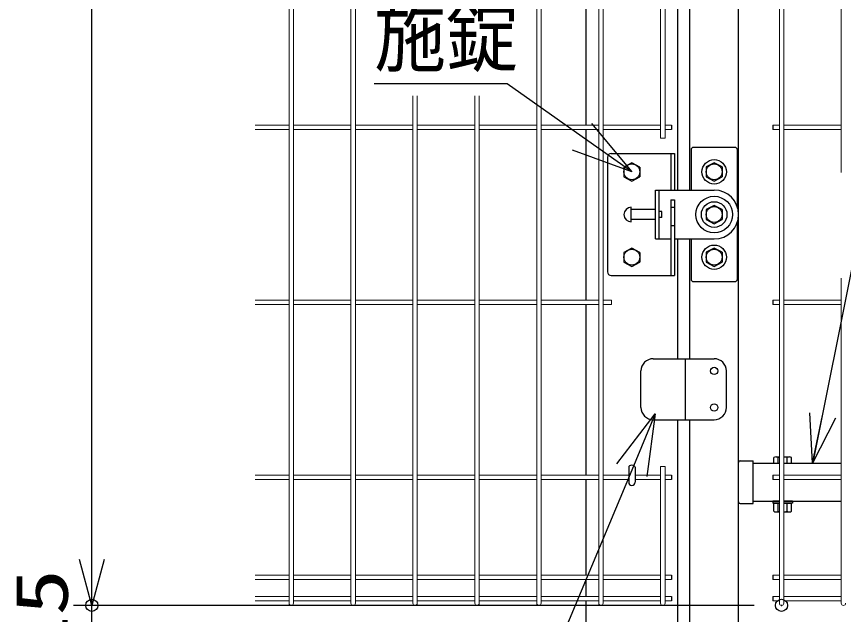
# Model space of a CAD drawing. Units: millimetres, scale not verified. Extents: x -6312 to 6312, y -4455 to 4455.
# Drawn here: x -5211 to -4533, y 85 to 576 of the extents above; entities that cross this region are included whole.
import ezdxf
from ezdxf.enums import TextEntityAlignment as Align

# ---------------------------------------------------------------- set-up
doc = ezdxf.new("R2010")
doc.units = ezdxf.units.MM
doc.header["$LTSCALE"] = 20
doc.header["$PDMODE"] = 32
doc.header["$PDSIZE"] = 10
doc.linetypes.add('DASHED', pattern=[7.5, 6, -1.5])
for name, color, linetype, lineweight in [('0-2_0', 7, 'Continuous', 25), ('0-5_LAYER04', 7, 'Continuous', 25), ('0-6_実線', 7, 'Continuous', 25), ('0-9_六角ボルト', 2, 'Continuous', 25), ('0-D_LAYER12', 3, 'Continuous', 25)]:
    doc.layers.add(name, color=color, linetype=linetype, lineweight=lineweight)
doc.layers.add('0-3_DEFPOINTS', color=7, linetype='Continuous')
doc.styles.add('ＭＳ ゴシック', font='')
doc.styles.get('ＭＳ ゴシック').set_extended_font_data('MS Gothic')

# ---------------------------------------------------------------- blocks, each defined once
blk = doc.blocks.new('_Open30')
at = {"layer": '0-2_0', "color": 2}
blk.add_line((0, 0), (-20, 0), dxfattribs=at)
blk.add_lwpolyline([(-20, 5.36), (0, 0), (-20, -5.36)], dxfattribs=at)
blk = doc.blocks.new('MLeader1')
at = {"layer": '0-D_LAYER12', "color": 7}
blk.add_line((-4808.93, 520.49), (-4917.6, 520.49), dxfattribs=at)
at = {"layer": '0-D_LAYER12'}
blk.add_line((-4706.3, 448.18), (-4747.13, 477.05), dxfattribs=at)
at = {"layer": '0-D_LAYER12', "color": 7}
blk.add_lwpolyline([(-4747.13, 477.05), (-4808.57, 520.49), (-4808.93, 520.49)], dxfattribs=at)
at = {"layer": '0-D_LAYER12'}
blk.add_lwpolyline([(-4739.4, 487.99), (-4706.3, 448.18), (-4754.87, 466.11)], dxfattribs=at)
at = {"layer": '0-D_LAYER12', "style": 'ＭＳ ゴシック', "width": 0.9}
blk.add_text('施錠', height=48.09, dxfattribs=at).set_placement((-4917.6, 521.23), align=Align.BOTTOM_LEFT)
blk = doc.blocks.new('MLeader3')
at = {"layer": '0-D_LAYER12'}
blk.add_line((-4687.06, 249.75), (-4706.35, 203.62), dxfattribs=at)
at = {"layer": '0-D_LAYER12', "color": 7}
blk.add_line((-4799.55, -18.43), (-4958.22, -18.43), dxfattribs=at)
at = {"layer": '0-D_LAYER12'}
blk.add_lwpolyline([(-4718.71, 208.79), (-4687.06, 249.75), (-4693.99, 198.46)], dxfattribs=at)
at = {"layer": '0-D_LAYER12', "color": 7}
blk.add_lwpolyline([(-4706.35, 203.62), (-4799.19, -18.43), (-4799.55, -18.43)], dxfattribs=at)
at = {"layer": '0-D_LAYER12', "style": 'ＭＳ ゴシック', "width": 0.9}
blk.add_text('戸当り', height=48.09, dxfattribs=at).set_placement((-4958.22, -17.68), align=Align.BOTTOM_LEFT)

msp = doc.modelspace()

# ---------------------------------------------------------------- linework, layer by layer
at = {"layer": '0-2_0', "color": 4, "lineweight": 15}
for p, q in [((-4987.32, 1260.86), (-4987.32, 94.46)), ((-4983.72, 1260.86), (-4983.72, 94.46)), ((-4936.55, 1260.86), (-4936.55, 94.46)), ((-4932.95, 1260.86), (-4932.95, 94.46)), ((-4784.24, 1260.86), (-4784.24, 94.46)), ((-4780.64, 1260.86), (-4780.64, 94.46)), ((-4733.47, 1260.86), (-4733.47, 94.46)), ((-4729.87, 1260.86), (-4729.87, 94.46)), ((-4682.7, 1260.86), (-4682.7, 475.86)), ((-4679.1, 1260.86), (-4679.1, 475.86)), ((-4585.39, 1260.86), (-4585.39, 94.46)), ((-4581.79, 1260.86), (-4581.79, 94.46)), ((-4534.62, 1260.86), (-4534.62, 447.68)), ((-4885.78, 510.57), (-4885.78, 94.46)), ((-4882.18, 510.57), (-4882.18, 94.46)), ((-4835.01, 510.57), (-4835.01, 94.46)), ((-4831.41, 510.57), (-4831.41, 94.46)), ((-5015, 486.46), (-4987.32, 486.46)), ((-5015, 482.86), (-4987.32, 482.86)), ((-4983.72, 486.46), (-4936.55, 486.46)), ((-4983.72, 482.86), (-4936.55, 482.86)), ((-4932.95, 486.46), (-4885.78, 486.46)), ((-4932.95, 482.86), (-4885.78, 482.86)), ((-4882.18, 486.46), (-4835.01, 486.46)), ((-4882.18, 482.86), (-4835.01, 482.86)), ((-4831.41, 486.46), (-4784.24, 486.46)), ((-4831.41, 482.86), (-4784.24, 482.86)), ((-4780.64, 486.46), (-4733.47, 486.46)), ((-4780.64, 482.86), (-4733.47, 482.86)), ((-4729.87, 486.46), (-4682.7, 486.46)), ((-4729.87, 482.86), (-4682.7, 482.86)), ((-4679.1, 486.46), (-4673.9, 486.46)), ((-4679.1, 482.86), (-4673.9, 482.86)), ((-4585.39, 486.46), (-4590.59, 486.46)), ((-4585.39, 482.86), (-4590.59, 482.86)), ((-4534.62, 486.46), (-4581.79, 486.46)), ((-4534.62, 482.86), (-4581.79, 482.86)), ((-4682.7, 475.86), (-4679.1, 475.86)), ((-4534.62, 360.93), (-4534.62, 94.46)), ((-5015, 342.96), (-4987.32, 342.96)), ((-5015, 339.36), (-4987.32, 339.36)), ((-4983.72, 342.96), (-4936.55, 342.96)), ((-4983.72, 339.36), (-4936.55, 339.36)), ((-4932.95, 342.96), (-4885.78, 342.96)), ((-4932.95, 339.36), (-4885.78, 339.36)), ((-4882.18, 342.96), (-4835.01, 342.96)), ((-4882.18, 339.36), (-4835.01, 339.36)), ((-4831.41, 342.96), (-4784.24, 342.96)), ((-4831.41, 339.36), (-4784.24, 339.36)), ((-4780.64, 342.96), (-4733.47, 342.96)), ((-4780.64, 339.36), (-4733.47, 339.36)), ((-4729.87, 342.96), (-4722.87, 342.96)), ((-4729.87, 339.36), (-4722.87, 339.36)), ((-4722.87, 342.96), (-4722.87, 339.36)), ((-4585.39, 342.96), (-4590.59, 342.96)), ((-4585.39, 339.36), (-4590.59, 339.36)), ((-4534.62, 342.96), (-4581.79, 342.96)), ((-4534.62, 339.36), (-4581.79, 339.36)), ((-4682.7, 206.46), (-4679.1, 206.46)), ((-4682.7, 206.46), (-4682.7, 94.46)), ((-4679.1, 206.46), (-4679.1, 94.46)), ((-5015, 199.46), (-4987.32, 199.46)), ((-4983.72, 199.46), (-4936.55, 199.46)), ((-4932.95, 199.46), (-4885.78, 199.46)), ((-4882.18, 199.46), (-4835.01, 199.46)), ((-4831.41, 199.46), (-4784.24, 199.46)), ((-4780.64, 199.46), (-4733.47, 199.46)), ((-4729.87, 199.46), (-4708.9, 199.46)), ((-4703.7, 199.46), (-4682.7, 199.46)), ((-4679.1, 199.46), (-4673.9, 199.46)), ((-4585.39, 199.46), (-4590.59, 199.46)), ((-4534.62, 199.46), (-4581.79, 199.46)), ((-5015, 195.86), (-4987.32, 195.86)), ((-4983.72, 195.86), (-4936.55, 195.86)), ((-4932.95, 195.86), (-4885.78, 195.86)), ((-4882.18, 195.86), (-4835.01, 195.86)), ((-4831.41, 195.86), (-4784.24, 195.86)), ((-4780.64, 195.86), (-4733.47, 195.86)), ((-4729.87, 195.86), (-4708.9, 195.86)), ((-4703.7, 195.86), (-4682.7, 195.86)), ((-4679.1, 195.86), (-4673.9, 195.86)), ((-4585.39, 195.86), (-4590.59, 195.86)), ((-4534.62, 195.86), (-4581.79, 195.86)), ((-5015, 117.49), (-4987.32, 117.49)), ((-4983.72, 117.49), (-4936.55, 117.49)), ((-4932.95, 117.49), (-4885.78, 117.49)), ((-4882.18, 117.49), (-4835.01, 117.49)), ((-4831.41, 117.49), (-4784.24, 117.49)), ((-4780.64, 117.49), (-4733.47, 117.49)), ((-4729.87, 117.49), (-4682.7, 117.49)), ((-4679.1, 117.49), (-4673.9, 117.49)), ((-4585.39, 117.49), (-4590.59, 117.49)), ((-4534.62, 117.49), (-4581.79, 117.49)), ((-5015, 113.89), (-4987.32, 113.89)), ((-4983.72, 113.89), (-4936.55, 113.89)), ((-4932.95, 113.89), (-4885.78, 113.89)), ((-4882.18, 113.89), (-4835.01, 113.89)), ((-4831.41, 113.89), (-4784.24, 113.89)), ((-4780.64, 113.89), (-4733.47, 113.89)), ((-4729.87, 113.89), (-4682.7, 113.89)), ((-4679.1, 113.89), (-4673.9, 113.89)), ((-4585.39, 113.89), (-4590.59, 113.89)), ((-4534.62, 113.89), (-4581.79, 113.89)), ((-5015, 99.86), (-4987.32, 99.86)), ((-5015, 96.26), (-4987.32, 96.26)), ((-4983.72, 99.86), (-4936.55, 99.86)), ((-4983.72, 96.26), (-4936.55, 96.26)), ((-4932.95, 99.86), (-4885.78, 99.86)), ((-4932.95, 96.26), (-4885.78, 96.26)), ((-4882.18, 99.86), (-4835.01, 99.86)), ((-4882.18, 96.26), (-4835.01, 96.26)), ((-4831.41, 99.86), (-4784.24, 99.86)), ((-4831.41, 96.26), (-4784.24, 96.26)), ((-4780.64, 99.86), (-4733.47, 99.86)), ((-4780.64, 96.26), (-4733.47, 96.26)), ((-4729.87, 99.86), (-4682.7, 99.86)), ((-4729.87, 96.26), (-4682.7, 96.26)), ((-4679.1, 99.86), (-4673.9, 99.86)), ((-4679.1, 96.26), (-4673.9, 96.26)), ((-4585.39, 99.86), (-4590.59, 99.86)), ((-4585.39, 96.26), (-4590.59, 96.26)), ((-4534.62, 99.86), (-4581.79, 99.86)), ((-4534.62, 96.26), (-4581.79, 96.26))]:
    msp.add_line(p, q, dxfattribs=at)
at = {"layer": '0-2_0', "color": 2}
for p, q in [((-5149.05, 130.16), (-5149.05, 1225.16)), ((-4723.3, 463.18), (-4671.3, 463.18)), ((-4674.3, 463.18), (-4674.3, 433.2)), ((-4671.3, 463.18), (-4671.3, 433.2)), ((-4726.3, 460.18), (-4726.3, 366.18)), ((-4674.3, 425.18), (-4671.3, 425.18)), ((-4674.3, 425.18), (-4674.3, 363.18)), ((-4671.3, 425.18), (-4671.3, 363.18)), ((-4723.3, 363.18), (-4671.3, 363.18)), ((-5149.05, 130.16), (-5149.05, 167.66)), ((-5149.05, 77.7), (-5149.05, 92.66))]:
    msp.add_line(p, q, dxfattribs=at)
at = {"layer": '0-2_0'}
for p, q in [((-4668.8, 1189.66), (-4668.8, 433.2)), ((-4658.8, 433.2), (-4658.8, 1174.7)), ((-4618.8, -907.3), (-4618.8, 1174.7)), ((-4743.8, 486.46), (-4743.8, 626.36)), ((-4743.8, 342.96), (-4743.8, 482.86)), ((-4668.8, 393.2), (-4668.8, 294.92)), ((-4658.8, 294.92), (-4658.8, 393.2)), ((-4743.8, 199.46), (-4743.8, 339.36)), ((-4668.8, 244.92), (-4668.8, -1237.34)), ((-4658.8, -907.3), (-4658.8, 244.92)), ((-4617.6, 211.15), (-4606.8, 211.15)), ((-4589.88, 209.2), (-4589.88, 213.88)), ((-4588.06, 214.42), (-4585.39, 214.42)), ((-4586.24, 209.2), (-4586.24, 213.88)), ((-4581.79, 214.42), (-4577.15, 214.42)), ((-4578.97, 209.2), (-4578.97, 213.88)), ((-4575.33, 209.2), (-4575.33, 213.88)), ((-4708.9, 205.94), (-4708.9, 193.66)), ((-4703.7, 205.94), (-4703.7, 193.66)), ((-4618.8, 177.45), (-4618.8, 209.95)), ((-4606.8, 209.2), (-4585.39, 209.2)), ((-4589.88, 209.2), (-4585.39, 209.2)), ((-4581.79, 209.2), (-4534.62, 209.2)), ((-4581.79, 209.2), (-4575.33, 209.2)), ((-4743.8, 117.49), (-4743.8, 195.86)), ((-4606.8, 178.2), (-4585.39, 178.2)), ((-4589.88, 176.6), (-4585.39, 176.6)), ((-4589.88, 169.81), (-4589.88, 176.6)), ((-4586.24, 169.81), (-4586.24, 176.6)), ((-4581.79, 178.2), (-4534.62, 178.2)), ((-4581.79, 176.6), (-4575.33, 176.6)), ((-4578.97, 169.81), (-4578.97, 176.6)), ((-4575.33, 169.81), (-4575.33, 176.6)), ((-4588.06, 169.28), (-4585.39, 169.28)), ((-4581.79, 169.28), (-4577.15, 169.28)), ((-4743.8, 99.86), (-4743.8, 113.89)), ((-4743.8, 74.06), (-4743.8, 96.26))]:
    msp.add_line(p, q, dxfattribs=at)
at = {"layer": '0-2_0', "color": 4}
for p, q in [((-4673.9, 486.46), (-4673.9, 482.86)), ((-4590.59, 486.46), (-4590.59, 482.86)), ((-4621.8, 468.2), (-4655.8, 468.2)), ((-4657.8, 466.2), (-4657.8, 433.2)), ((-4619.8, 419.44), (-4619.8, 466.2)), ((-4619.8, 360.2), (-4619.8, 406.95)), ((-4657.8, 393.2), (-4657.8, 360.2)), ((-4655.8, 358.2), (-4621.8, 358.2)), ((-4590.59, 342.96), (-4590.59, 339.36)), ((-4673.9, 199.46), (-4673.9, 195.86)), ((-4590.59, 199.46), (-4590.59, 195.86)), ((-4673.9, 117.49), (-4673.9, 113.89)), ((-4590.59, 117.49), (-4590.59, 113.89)), ((-4673.9, 99.86), (-4673.9, 96.26)), ((-4590.59, 99.86), (-4590.59, 96.26))]:
    msp.add_line(p, q, dxfattribs=at)
at = {"layer": '0-2_0', "color": 3}
for p, q in [((-4686.8, 433.2), (-4638.8, 433.2)), ((-4686.8, 393.2), (-4686.8, 433.2)), ((-4683.8, 393.2), (-4683.8, 433.2)), ((-4706.8, 407.2), (-4706.8, 419.2)), ((-4686.8, 417.2), (-4706.8, 417.2)), ((-4681.8, 415.7), (-4683.8, 415.7)), ((-4681.8, 410.7), (-4681.8, 415.7)), ((-4686.8, 409.2), (-4706.8, 409.2)), ((-4681.8, 410.7), (-4683.8, 410.7)), ((-4686.8, 393.2), (-4674.3, 393.2)), ((-4671.3, 393.2), (-4638.8, 393.2))]:
    msp.add_line(p, q, dxfattribs=at)
at = {"layer": '0-2_0', "color": 2, "linetype": 'DASHED'}
for p, q in [((-4674.3, 419.18), (-4671.3, 419.18)), ((-4674.3, 404.18), (-4671.3, 404.18))]:
    msp.add_line(p, q, dxfattribs=at)
at = {"layer": '0-2_0', "color": 1}
msp.add_line((-4606.09, 92.66), (-5164.05, 92.66), dxfattribs=at)
msp.add_line((-4606.09, 92.66), (-5164.05, 92.66), dxfattribs=at)
at = {"layer": '0-2_0'}
msp.add_lwpolyline([(-4617.6, 176.25), (-4606.8, 176.25), (-4606.8, 211.15)], dxfattribs=at)
at = {"layer": '0-2_0', "color": 4}
for centre in [(-4638.8, 448.2), (-4638.8, 378.2)]:
    msp.add_circle(centre, 10, dxfattribs=at)
at = {"layer": '0-2_0', "color": 2}
for radius in [15, 10.5]:
    msp.add_circle((-4638.8, 413.2), radius, dxfattribs=at)
at = {"layer": '0-2_0', "color": 4}
for centre, start, end in [((-4655.8, 466.2), 90, 180), ((-4621.8, 466.2), 0, 90), ((-4655.8, 360.2), 180, 270), ((-4621.8, 360.2), 270, 0)]:
    msp.add_arc(centre, 2, start, end, dxfattribs=at)
at = {"layer": '0-2_0', "color": 2}
for centre, start, end in [((-4723.3, 460.18), 90, 180), ((-4723.3, 366.18), 180, 270)]:
    msp.add_arc(centre, 3, start, end, dxfattribs=at)
at = {"layer": '0-2_0', "color": 3}
for centre, radius, start, end in [((-4638.8, 413.2), 20, 270, 90), ((-4706.8, 413.2), 6, 90, 270)]:
    msp.add_arc(centre, radius, start, end, dxfattribs=at)
at = {"layer": '0-2_0'}
for centre, radius, start, end in [((-4617.6, 209.95), 1.2, 90, 180), ((-4588.06, 211.07), 3.35, 57.13278, 122.86722), ((-4582.6, 201.82), 12.6, 102.76508, 106.77865), ((-4582.6, 201.82), 12.6, 73.22135, 86.28484), ((-4577.15, 211.07), 3.35, 57.13278, 122.86722), ((-4706.3, 193.66), 2.6, 180, 0), ((-4617.6, 177.45), 1.2, 180, 270), ((-4588.06, 172.63), 3.35, 237.13278, 302.86722), ((-4582.6, 181.87), 12.6, 253.22135, 257.23492), ((-4582.6, 181.87), 12.6, 273.71516, 286.77865), ((-4577.15, 172.63), 3.35, 237.13278, 302.86722)]:
    msp.add_arc(centre, radius, start, end, dxfattribs=at)
at = {"layer": '0-2_0', "color": 4, "lineweight": 15}
for centre in [(-4985.52, 94.46), (-4934.75, 94.46), (-4883.98, 94.46), (-4833.21, 94.46), (-4782.44, 94.46), (-4731.67, 94.46), (-4680.9, 94.46), (-4583.59, 94.46), (-4532.82, 94.46)]:
    msp.add_arc(centre, 1.8, 180, 0, dxfattribs=at)
at = {"layer": '0-2_0'}
msp.add_ellipse((-4706.3, 205.94), major_axis=(-2.6, 0), ratio=0.601815, start_param=3.141593, end_param=6.283185, dxfattribs=at)
at = {"layer": '0-3_DEFPOINTS'}
for p in [(-5149.05, 92.66), (-4583.59, 92.66)]:
    msp.add_point(p, dxfattribs=at)
at = {"layer": '0-5_LAYER04'}
for p, q in [((-4688.8, 294.92), (-4638.8, 294.92)), ((-4662.3, 244.92), (-4662.3, 294.92)), ((-4698.8, 254.92), (-4698.8, 284.92)), ((-4628.8, 254.92), (-4628.8, 284.92)), ((-4688.8, 244.92), (-4638.8, 244.92))]:
    msp.add_line(p, q, dxfattribs=at)
for centre in [(-4638.8, 284.92), (-4638.8, 254.92)]:
    msp.add_circle(centre, 3, dxfattribs=at)
for centre, start, end in [((-4688.8, 284.92), 90, 180.00001), ((-4638.8, 284.92), 0, 90), ((-4688.8, 254.92), 180.00001, 270), ((-4638.8, 254.92), 270, 0.00001)]:
    msp.add_arc(centre, 10, start, end, dxfattribs=at)
at = {"layer": '0-6_実線'}
for p, q in [((-4590.6, 178.2), (-4590.6, 176.6)), ((-4585.39, 178.2), (-4590.6, 178.2)), ((-4585.39, 176.6), (-4590.6, 176.6)), ((-4574.6, 178.2), (-4581.79, 178.2)), ((-4574.6, 176.6), (-4581.79, 176.6)), ((-4574.6, 178.2), (-4574.6, 176.6))]:
    msp.add_line(p, q, dxfattribs=at)
at = {"layer": '0-9_六角ボルト'}
for p, q in [((-4712.8, 452.18), (-4712.8, 444.18)), ((-4699.8, 452.18), (-4699.8, 444.18)), ((-4645.3, 452.2), (-4645.3, 444.2)), ((-4632.3, 452.2), (-4632.3, 444.2)), ((-4645.3, 417.2), (-4645.3, 409.2)), ((-4632.3, 417.2), (-4632.3, 409.2)), ((-4712.8, 382.18), (-4712.8, 374.18)), ((-4699.8, 382.18), (-4699.8, 374.18)), ((-4645.3, 382.2), (-4645.3, 374.2)), ((-4632.3, 382.2), (-4632.3, 374.2))]:
    msp.add_line(p, q, dxfattribs=at)
for points in [[(-4699.8, 452.18), (-4706.3, 455.68), (-4712.8, 452.18)], [(-4632.3, 452.2), (-4638.8, 455.7), (-4645.3, 452.2)], [(-4712.8, 444.18), (-4706.3, 440.68), (-4699.8, 444.18)], [(-4645.3, 444.2), (-4638.8, 440.7), (-4632.3, 444.2)], [(-4632.3, 417.2), (-4638.8, 420.7), (-4645.3, 417.2)], [(-4645.3, 409.2), (-4638.8, 405.7), (-4632.3, 409.2)], [(-4699.8, 382.18), (-4706.3, 385.68), (-4712.8, 382.18)], [(-4632.3, 382.2), (-4638.8, 385.7), (-4645.3, 382.2)], [(-4712.8, 374.18), (-4706.3, 370.68), (-4699.8, 374.18)], [(-4645.3, 374.2), (-4638.8, 370.7), (-4632.3, 374.2)]]:
    msp.add_lwpolyline(points, dxfattribs=at)
for centre in [(-4706.3, 448.18), (-4638.8, 448.2), (-4638.8, 413.2), (-4706.3, 378.18), (-4638.8, 378.2)]:
    msp.add_circle(centre, 6.5, dxfattribs=at)
at = {"layer": '0-D_LAYER12', "color": 7}
msp.add_lwpolyline([(-3970.65, 375.08), (-4524.98, 375.08), (-4557.79, 211.15)], dxfattribs=at)

# ---------------------------------------------------------------- block references
at = {"layer": '0-2_0', "xscale": 1.875, "yscale": 1.875, "rotation": 270}
msp.add_blockref('_Open30', (-5149.05, 92.66), dxfattribs=at)
msp.add_blockref('_Open30', (-5149.05, 92.66), dxfattribs=at)
at = {"layer": '0-D_LAYER12'}
for name in ['MLeader1', 'MLeader3']:
    msp.add_blockref(name, (0, 0), dxfattribs=at)
at = {"layer": '0-D_LAYER12', "xscale": 2, "yscale": 2, "rotation": 258.01286}
msp.add_blockref('_Open30', (-4558.2, 209.2), dxfattribs=at)

# ---------------------------------------------------------------- texts
at = {"layer": '0-2_0', "color": 3, "style": 'ＭＳ ゴシック', "width": 1.3}
msp.add_text('15', height=43.26, rotation=90, dxfattribs=at).set_placement((-5155.73, 46.02), align=Align.BOTTOM_LEFT)

doc.saveas('drawing.dxf')
